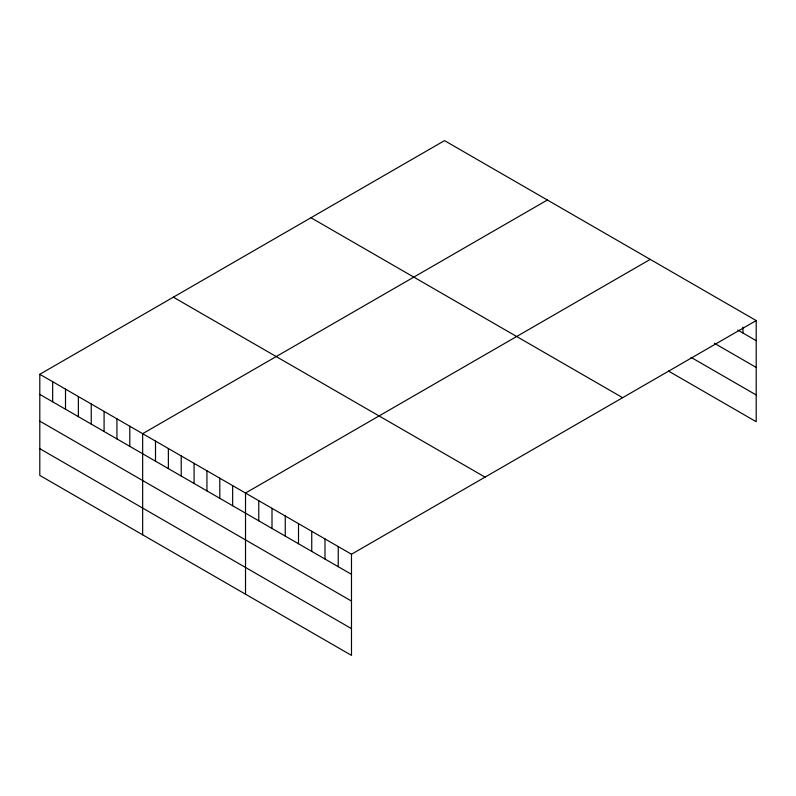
<?xml version="1.0" encoding="UTF-8"?>
<svg xmlns="http://www.w3.org/2000/svg" width="796" height="796" viewBox="0 0 796 796"><rect width="100%" height="100%" fill="white"/><g stroke="black" fill="none" stroke-linecap="round" stroke-linejoin="round"><path stroke-width="1.19" d="M756.2 320.579L351.484 554.235L351.484 655.377L39.8 475.421L39.8 374.289L444.516 140.623L756.2 320.579L756.2 421.711L668.57 371.115M547.369 200.005L142.653 433.671L142.653 534.803M650.223 259.397L245.516 493.052L245.516 594.194M737.862 330.091L756.2 340.678M714.42 343.305L756.2 367.424M690.988 357.324L756.2 394.975M310.957 217.736L622.641 397.682M173.359 297.177L485.043 477.132M39.8 374.289L351.484 554.235M39.8 394.388L351.484 574.344M39.8 421.134L351.484 601.08M39.8 448.685L351.484 628.631M742.957 327.116L742.957 333.026M338.24 546.583L338.24 566.692M324.987 538.942L324.987 559.041M311.743 531.29L311.743 551.399M298.5 523.649L298.5 543.748M285.257 515.997L285.257 536.096M272.003 508.345L272.003 528.454M258.76 500.704L258.76 520.803M232.651 485.63L232.651 505.729M219.796 478.207L219.796 498.306M206.94 470.784L206.94 490.883M194.085 463.362L194.085 483.461M181.229 455.939L181.229 476.038M168.374 448.516L168.374 468.615M155.509 441.093L155.509 461.192M129.798 426.248L129.798 446.347M116.942 418.825L116.942 438.924M104.087 411.403L104.087 431.502M91.232 403.98L91.232 424.079M78.366 396.557L78.366 416.656M65.511 389.135L65.511 409.234M52.655 381.712L52.655 401.811"/></g></svg>
